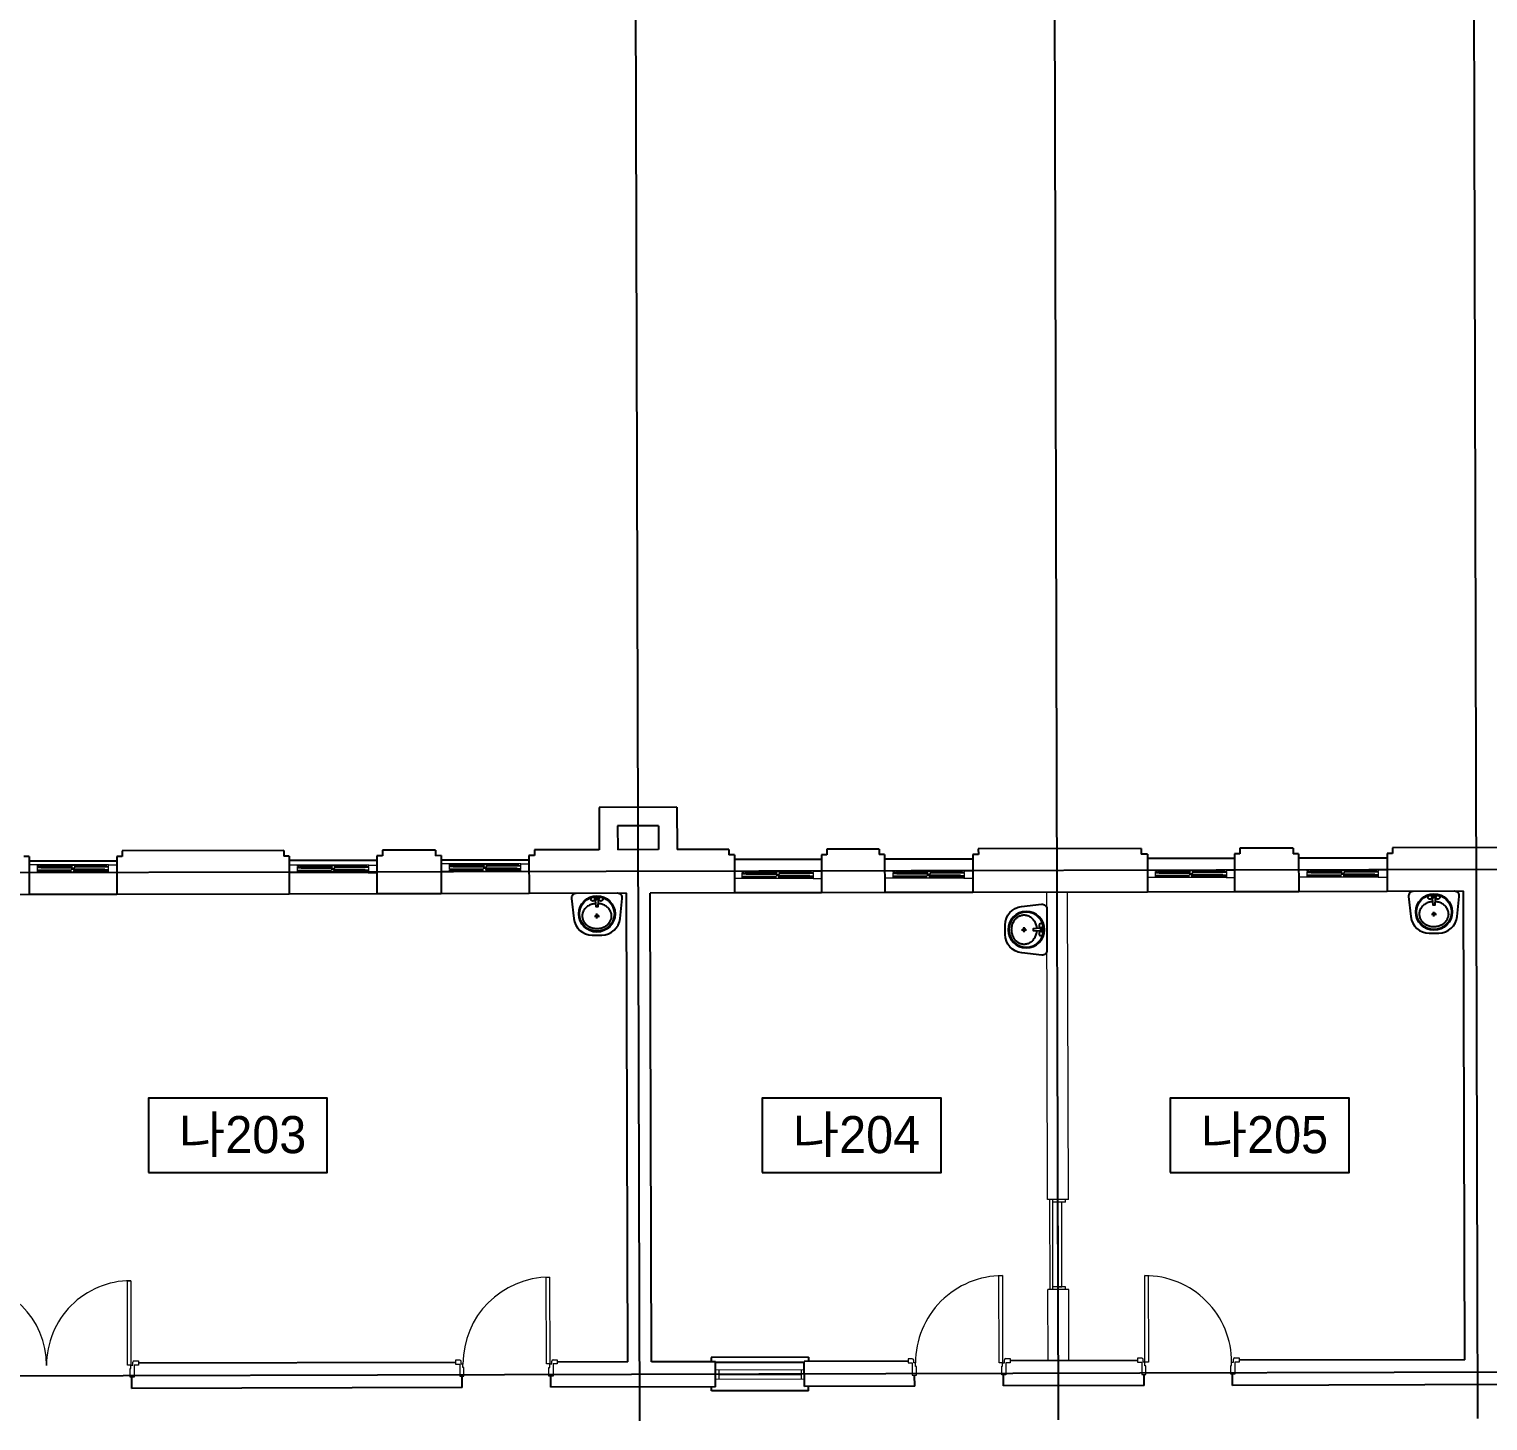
# Model space of a CAD drawing. Header units: millimetres. Extents: x 580267 to 706267, y -57600 to 28800.
# Drawn here: x 635701 to 651432, y -18465 to -3455 of the extents above; entities that cross this region are included whole.
import ezdxf
from ezdxf.enums import TextEntityAlignment as Align

# ---------------------------------------------------------------- set-up
doc = ezdxf.new("R2010")
doc.units = ezdxf.units.MM
doc.header["$LTSCALE"] = 5
doc.layers.add('ELE-1 (벽체 마감)', color=3, linetype='Continuous', lineweight=9)
doc.layers.add('ELE-2 (마감 창호)', color=4, linetype='Continuous', lineweight=9)
for name, color, linetype in [('text', 7, 'Continuous'), ('단면선', 2, 'Continuous'), ('입면', 7, 'Continuous'), ('입면선', 8, 'Continuous'), ('중심선', 1, 'Continuous')]:
    doc.layers.add(name, color=color, linetype=linetype)
doc.styles.get("Standard").update_dxf_attribs({"font": 'Gulim.ttf'})

# ---------------------------------------------------------------- blocks, each defined once
blk = doc.blocks.new('A$C26F80365')
at = {"layer": '입면선'}
for p, q in [((-25, 194), (25, 194)), ((-26, 0), (27, 0)), ((0, -27), (0, 26))]:
    blk.add_line(p, q, dxfattribs=at)
blk.add_lwpolyline([(-51, -205), (51, -205, 0.382162), (250, -27), (274, 189, 0.447008), (224, 245), (-224, 245, 0.447008), (-274, 189), (-250, -27, 0.382162)], format="xyb", close=True, dxfattribs=at)
blk.add_lwpolyline([(-25, 170), (-22, 170, -0.386916), (-18, 166), (-12, 101), (12, 101), (18, 166, -0.386916), (22, 170), (25, 170)], format="xyb", dxfattribs=at)
for centre, radius in [((0, 23), 196), ((0, 23), 188), ((-43, 182), 21.4), ((0, 182), 6.83), ((43, 182), 21.4), ((0, 0), 12.8)]:
    blk.add_circle(centre, radius, dxfattribs=at)
blk.add_rational_spline([(-15, 134), (-270, 114), (-135, -71), (0, -256), (135, -71), (270, 114), (15, 134)], [1, 0.527194519268, 1, 0.527194519268, 1, 0.527194519268, 1], degree=2, knots=[0, 0, 0, 0.333333, 0.333333, 0.666667, 0.666667, 1, 1, 1], dxfattribs=at)

msp = doc.modelspace()

# ---------------------------------------------------------------- linework, layer by layer
at = {"layer": 'ELE-1 (벽체 마감)'}
for p, q in [((646684.2, -16077.6), (646675.1, -12766.7)), ((646909.2, -16077), (646900.1, -12766.2)), ((646909.2, -16077), (646684.2, -16077.6)), ((646711.8, -17047.6), (646709.2, -16077.6)), ((646741.8, -17047.5), (646739.2, -16077.5)), ((646911.8, -17047), (646686.8, -17047.6)), ((646689, -17817.6), (646686.8, -17047.6)), ((646914, -17817), (646911.8, -17047)), ((643102, -17827.5), (644060, -17824.9)), ((643102, -17837.5), (644060, -17834.9))]:
    msp.add_line(p, q, dxfattribs=at)
at = {"layer": 'ELE-2 (마감 창호)'}
for p, q in [((635789.9, -12469.2), (635701.1, -12469.2)), ((635794.9, -12549.2), (635701.3, -12549.2)), ((636557.7, -12469.2), (635789.9, -12469.2)), ((635789.9, -12484.2), (635789.9, -12469.2)), ((635809.9, -12484.2), (635789.9, -12484.2)), ((635789.9, -12529.2), (635789.9, -12489.2)), ((635809.9, -12489.2), (635789.9, -12489.2)), ((635809.9, -12529.2), (635789.9, -12529.2)), ((635789.9, -12546.2), (635789.9, -12534.2)), ((635809.9, -12534.2), (635789.9, -12534.2)), ((635794.9, -12546.2), (635789.9, -12546.2)), ((635790.9, -12483.2), (635790.9, -12473.2)), ((635829.9, -12473.2), (635790.9, -12473.2)), ((635810.9, -12483.2), (635790.9, -12483.2)), ((635790.9, -12500.2), (635790.9, -12490.2)), ((635810.9, -12490.2), (635790.9, -12490.2)), ((635829.9, -12500.2), (635790.9, -12500.2)), ((635794.9, -12549.2), (635794.9, -12546.2)), ((636552.7, -12549.2), (635794.9, -12549.2)), ((635809.9, -12489.2), (635809.9, -12484.2)), ((635809.9, -12534.2), (635809.9, -12529.2)), ((635810.9, -12490.2), (635810.9, -12483.2)), ((635819.9, -12482.7), (635829.9, -12481.7)), ((635819.9, -12490.7), (635819.9, -12482.7)), ((635829.9, -12491.7), (635819.9, -12490.7)), ((635824.9, -12489.7), (635824.9, -12483.7)), ((636158.2, -12483.7), (635824.9, -12483.7)), ((636158.2, -12489.7), (635824.9, -12489.7)), ((635829.9, -12481.7), (635829.9, -12473.2)), ((635831.9, -12482.2), (635829.9, -12481.7)), ((635831.9, -12491.2), (635829.9, -12491.7)), ((635829.9, -12500.2), (635829.9, -12491.7)), ((635832.9, -12483.7), (635831.9, -12482.2)), ((635832.9, -12489.7), (635831.9, -12491.2)), ((636150.2, -12483.7), (636151.2, -12482.2)), ((636150.2, -12489.7), (636151.2, -12491.2)), ((636151.2, -12482.2), (636153.2, -12481.7)), ((636151.2, -12491.2), (636153.2, -12491.7)), ((636153.2, -12481.7), (636153.2, -12473.2)), ((636153.2, -12473.2), (636192.2, -12473.2)), ((636163.2, -12482.7), (636153.2, -12481.7)), ((636163.2, -12490.7), (636153.2, -12491.7)), ((636153.2, -12500.2), (636153.2, -12491.7)), ((636153.2, -12500.2), (636192.2, -12500.2)), ((636154.2, -12545.2), (636154.2, -12518.2)), ((636193.2, -12518.2), (636154.2, -12518.2)), ((636193.2, -12518.2), (636154.2, -12518.2)), ((636154.2, -12545.2), (636193.2, -12545.2)), ((636158.2, -12489.7), (636158.2, -12483.7)), ((636163.2, -12490.7), (636163.2, -12482.7)), ((636183.2, -12527.7), (636193.2, -12526.7)), ((636183.2, -12535.7), (636183.2, -12527.7)), ((636193.2, -12536.7), (636183.2, -12535.7)), ((636188.2, -12534.7), (636188.2, -12528.7)), ((636521.7, -12528.7), (636188.2, -12528.7)), ((636521.7, -12534.7), (636188.2, -12534.7)), ((636192.2, -12500.2), (636192.2, -12473.2)), ((636193.2, -12526.7), (636193.2, -12518.2)), ((636195.2, -12527.2), (636193.2, -12526.7)), ((636195.2, -12536.2), (636193.2, -12536.7)), ((636193.2, -12545.2), (636193.2, -12536.7)), ((636196.2, -12528.7), (636195.2, -12527.2)), ((636196.2, -12534.7), (636195.2, -12536.2)), ((636514.7, -12528.7), (636515.7, -12527.2)), ((636514.7, -12534.7), (636515.7, -12536.2)), ((636515.7, -12527.2), (636517.7, -12526.7)), ((636515.7, -12536.2), (636517.7, -12536.7)), ((636517.7, -12526.7), (636517.7, -12518.2)), ((636517.7, -12518.2), (636556.7, -12518.2)), ((636527.7, -12527.7), (636517.7, -12526.7)), ((636517.7, -12536.7), (636527.7, -12535.7)), ((636517.7, -12545.2), (636517.7, -12536.7)), ((636556.7, -12545.2), (636517.7, -12545.2)), ((636522.7, -12534.7), (636522.7, -12528.7)), ((636527.7, -12535.7), (636527.7, -12527.7)), ((636536.7, -12535.2), (636536.7, -12528.2)), ((636536.7, -12528.2), (636556.7, -12528.2)), ((636536.7, -12535.2), (636556.7, -12535.2)), ((636537.7, -12489.2), (636537.7, -12484.2)), ((636537.7, -12484.2), (636557.7, -12484.2)), ((636537.7, -12489.2), (636557.7, -12489.2)), ((636537.7, -12534.2), (636537.7, -12529.2)), ((636537.7, -12529.2), (636557.7, -12529.2)), ((636537.7, -12534.2), (636557.7, -12534.2)), ((636552.7, -12549.2), (636552.7, -12546.2)), ((636552.7, -12546.2), (636557.7, -12546.2)), ((636552.7, -12549.2), (636645.1, -12549.2)), ((636556.7, -12528.2), (636556.7, -12518.2)), ((636556.7, -12545.2), (636556.7, -12535.2)), ((636557.7, -12484.2), (636557.7, -12469.2)), ((636557.7, -12469.2), (636644.9, -12469.2)), ((636557.7, -12529.2), (636557.7, -12489.2)), ((636557.7, -12546.2), (636557.7, -12534.2)), ((638594.8, -12472.7), (638505.8, -12472.7)), ((638599.8, -12552.7), (638506, -12552.7)), ((639362.7, -12472.7), (638594.8, -12472.7)), ((638594.8, -12487.7), (638594.8, -12472.7)), ((638614.8, -12487.7), (638594.8, -12487.7)), ((638594.8, -12532.7), (638594.8, -12492.7)), ((638614.8, -12492.7), (638594.8, -12492.7)), ((638614.8, -12532.7), (638594.8, -12532.7)), ((638594.8, -12549.7), (638594.8, -12537.7)), ((638614.8, -12537.7), (638594.8, -12537.7)), ((638599.8, -12549.7), (638594.8, -12549.7)), ((638595.8, -12486.7), (638595.8, -12476.7)), ((638634.8, -12476.7), (638595.8, -12476.7)), ((638615.8, -12486.7), (638595.8, -12486.7)), ((638595.8, -12503.7), (638595.8, -12493.7)), ((638615.8, -12493.7), (638595.8, -12493.7)), ((638634.8, -12503.7), (638595.8, -12503.7)), ((638599.8, -12552.7), (638599.8, -12549.7)), ((639357.7, -12552.7), (638599.8, -12552.7)), ((638614.8, -12492.7), (638614.8, -12487.7)), ((638614.8, -12537.7), (638614.8, -12532.7)), ((638615.8, -12493.7), (638615.8, -12486.7)), ((638624.8, -12486.2), (638634.8, -12485.2)), ((638624.8, -12494.2), (638624.8, -12486.2)), ((638634.8, -12495.2), (638624.8, -12494.2)), ((638629.8, -12493.2), (638629.8, -12487.2)), ((638963.2, -12487.2), (638629.8, -12487.2)), ((638963.2, -12493.2), (638629.8, -12493.2)), ((638634.8, -12485.2), (638634.8, -12476.7)), ((638636.8, -12485.7), (638634.8, -12485.2)), ((638636.8, -12494.7), (638634.8, -12495.2)), ((638634.8, -12503.7), (638634.8, -12495.2)), ((638637.8, -12487.2), (638636.8, -12485.7)), ((638637.8, -12493.2), (638636.8, -12494.7)), ((638955.2, -12487.2), (638956.2, -12485.7)), ((638955.2, -12493.2), (638956.2, -12494.7)), ((638956.2, -12485.7), (638958.2, -12485.2)), ((638956.2, -12494.7), (638958.2, -12495.2)), ((638958.2, -12485.2), (638958.2, -12476.7)), ((638958.2, -12476.7), (638997.2, -12476.7)), ((638968.2, -12486.2), (638958.2, -12485.2)), ((638968.2, -12494.2), (638958.2, -12495.2)), ((638958.2, -12503.7), (638958.2, -12495.2)), ((638958.2, -12503.7), (638997.2, -12503.7)), ((638959.2, -12548.7), (638959.2, -12521.7)), ((638998.2, -12521.7), (638959.2, -12521.7)), ((638998.2, -12521.7), (638959.2, -12521.7)), ((638959.2, -12548.7), (638998.2, -12548.7)), ((638963.2, -12493.2), (638963.2, -12487.2)), ((638968.2, -12494.2), (638968.2, -12486.2)), ((638988.2, -12531.2), (638998.2, -12530.2)), ((638988.2, -12539.2), (638988.2, -12531.2)), ((638998.2, -12540.2), (638988.2, -12539.2)), ((638993.2, -12538.2), (638993.2, -12532.2)), ((639326.7, -12532.2), (638993.2, -12532.2)), ((639326.7, -12538.2), (638993.2, -12538.2)), ((638997.2, -12503.7), (638997.2, -12476.7)), ((638998.2, -12530.2), (638998.2, -12521.7)), ((639000.2, -12530.7), (638998.2, -12530.2)), ((639000.2, -12539.7), (638998.2, -12540.2)), ((638998.2, -12548.7), (638998.2, -12540.2)), ((639001.2, -12532.2), (639000.2, -12530.7)), ((639001.2, -12538.2), (639000.2, -12539.7)), ((639319.7, -12532.2), (639320.7, -12530.7)), ((639319.7, -12538.2), (639320.7, -12539.7)), ((639320.7, -12530.7), (639322.7, -12530.2)), ((639320.7, -12539.7), (639322.7, -12540.2)), ((639322.7, -12530.2), (639322.7, -12521.7)), ((639322.7, -12521.7), (639361.7, -12521.7)), ((639332.7, -12531.2), (639322.7, -12530.2)), ((639322.7, -12540.2), (639332.7, -12539.2)), ((639322.7, -12548.7), (639322.7, -12540.2)), ((639361.7, -12548.7), (639322.7, -12548.7)), ((639327.7, -12538.2), (639327.7, -12532.2)), ((639332.7, -12539.2), (639332.7, -12531.2)), ((639341.7, -12538.7), (639341.7, -12531.7)), ((639341.7, -12531.7), (639361.7, -12531.7)), ((639341.7, -12538.7), (639361.7, -12538.7)), ((639342.7, -12492.7), (639342.7, -12487.7)), ((639342.7, -12487.7), (639362.7, -12487.7)), ((639342.7, -12492.7), (639362.7, -12492.7)), ((639342.7, -12537.7), (639342.7, -12532.7)), ((639342.7, -12532.7), (639362.7, -12532.7)), ((639342.7, -12537.7), (639362.7, -12537.7)), ((639357.7, -12552.7), (639357.7, -12549.7)), ((639357.7, -12549.7), (639362.7, -12549.7)), ((639357.7, -12552.7), (639450.6, -12552.7)), ((639361.7, -12531.7), (639361.7, -12521.7)), ((639361.7, -12548.7), (639361.7, -12538.7)), ((639362.7, -12487.7), (639362.7, -12472.7)), ((639362.7, -12472.7), (639450.4, -12472.7)), ((639362.7, -12532.7), (639362.7, -12492.7)), ((639362.7, -12549.7), (639362.7, -12537.7)), ((640234.1, -12458.9), (640143.7, -12458.9)), ((640239.1, -12538.9), (640143.9, -12538.9)), ((641002, -12458.9), (640234.1, -12458.9)), ((640234.1, -12473.9), (640234.1, -12458.9)), ((640254.1, -12473.9), (640234.1, -12473.9)), ((640234.1, -12518.9), (640234.1, -12478.9)), ((640254.1, -12478.9), (640234.1, -12478.9)), ((640254.1, -12518.9), (640234.1, -12518.9)), ((640234.1, -12535.9), (640234.1, -12523.9)), ((640254.1, -12523.9), (640234.1, -12523.9)), ((640239.1, -12535.9), (640234.1, -12535.9)), ((640235.1, -12472.9), (640235.1, -12462.9)), ((640274.1, -12462.9), (640235.1, -12462.9)), ((640255.1, -12472.9), (640235.1, -12472.9)), ((640235.1, -12489.9), (640235.1, -12479.9)), ((640255.1, -12479.9), (640235.1, -12479.9)), ((640274.1, -12489.9), (640235.1, -12489.9)), ((640239.1, -12538.9), (640239.1, -12535.9)), ((640997, -12538.9), (640239.1, -12538.9)), ((640254.1, -12478.9), (640254.1, -12473.9)), ((640254.1, -12523.9), (640254.1, -12518.9)), ((640255.1, -12479.9), (640255.1, -12472.9)), ((640264.1, -12472.4), (640274.1, -12471.4)), ((640264.1, -12480.4), (640264.1, -12472.4)), ((640274.1, -12481.4), (640264.1, -12480.4)), ((640269.1, -12479.4), (640269.1, -12473.4)), ((640602.5, -12473.4), (640269.1, -12473.4)), ((640602.5, -12479.4), (640269.1, -12479.4)), ((640274.1, -12471.4), (640274.1, -12462.9)), ((640276.1, -12471.9), (640274.1, -12471.4)), ((640276.1, -12480.9), (640274.1, -12481.4)), ((640274.1, -12489.9), (640274.1, -12481.4)), ((640277.1, -12473.4), (640276.1, -12471.9)), ((640277.1, -12479.4), (640276.1, -12480.9)), ((640594.5, -12473.4), (640595.5, -12471.9)), ((640594.5, -12479.4), (640595.5, -12480.9)), ((640595.5, -12471.9), (640597.5, -12471.4)), ((640595.5, -12480.9), (640597.5, -12481.4)), ((640597.5, -12471.4), (640597.5, -12462.9)), ((640597.5, -12462.9), (640636.5, -12462.9)), ((640607.5, -12472.4), (640597.5, -12471.4)), ((640607.5, -12480.4), (640597.5, -12481.4)), ((640597.5, -12489.9), (640597.5, -12481.4)), ((640597.5, -12489.9), (640636.5, -12489.9)), ((640598.5, -12534.9), (640598.5, -12507.9)), ((640637.5, -12507.9), (640598.5, -12507.9)), ((640637.5, -12507.9), (640598.5, -12507.9)), ((640598.5, -12534.9), (640637.5, -12534.9)), ((640602.5, -12479.4), (640602.5, -12473.4)), ((640607.5, -12480.4), (640607.5, -12472.4)), ((640627.5, -12517.4), (640637.5, -12516.4)), ((640627.5, -12525.4), (640627.5, -12517.4)), ((640637.5, -12526.4), (640627.5, -12525.4)), ((640632.5, -12524.4), (640632.5, -12518.4)), ((640966, -12518.4), (640632.5, -12518.4)), ((640966, -12524.4), (640632.5, -12524.4)), ((640636.5, -12489.9), (640636.5, -12462.9)), ((640637.5, -12516.4), (640637.5, -12507.9)), ((640639.5, -12516.9), (640637.5, -12516.4)), ((640639.5, -12525.9), (640637.5, -12526.4)), ((640637.5, -12534.9), (640637.5, -12526.4)), ((640640.5, -12518.4), (640639.5, -12516.9)), ((640640.5, -12524.4), (640639.5, -12525.9)), ((640959, -12518.4), (640960, -12516.9)), ((640959, -12524.4), (640960, -12525.9)), ((640960, -12516.9), (640962, -12516.4)), ((640960, -12525.9), (640962, -12526.4)), ((640962, -12516.4), (640962, -12507.9)), ((640962, -12507.9), (641001, -12507.9)), ((640972, -12517.4), (640962, -12516.4)), ((640962, -12526.4), (640972, -12525.4)), ((640962, -12534.9), (640962, -12526.4)), ((641001, -12534.9), (640962, -12534.9)), ((640967, -12524.4), (640967, -12518.4)), ((640972, -12525.4), (640972, -12517.4)), ((640981, -12524.9), (640981, -12517.9)), ((640981, -12517.9), (641001, -12517.9)), ((640981, -12524.9), (641001, -12524.9)), ((640982, -12478.9), (640982, -12473.9)), ((640982, -12473.9), (641002, -12473.9)), ((640982, -12478.9), (641002, -12478.9)), ((640982, -12523.9), (640982, -12518.9)), ((640982, -12518.9), (641002, -12518.9)), ((640982, -12523.9), (641002, -12523.9)), ((640997, -12538.9), (640997, -12535.9)), ((640997, -12535.9), (641002, -12535.9)), ((640997, -12538.9), (641091, -12538.9)), ((641001, -12517.9), (641001, -12507.9)), ((641001, -12534.9), (641001, -12524.9)), ((641002, -12473.9), (641002, -12458.9)), ((641002, -12458.9), (641090.8, -12458.9)), ((641002, -12518.9), (641002, -12478.9)), ((641002, -12535.9), (641002, -12523.9)), ((643391.8, -12536.6), (643306.6, -12536.6)), ((644159.6, -12536.6), (643391.8, -12536.6)), ((643391.8, -12551.6), (643391.8, -12536.6)), ((643411.8, -12551.6), (643391.8, -12551.6)), ((643391.8, -12596.6), (643391.8, -12556.6)), ((643411.8, -12556.6), (643391.8, -12556.6)), ((643392.8, -12550.6), (643392.8, -12540.6)), ((643431.8, -12540.6), (643392.8, -12540.6)), ((643412.8, -12550.6), (643392.8, -12550.6)), ((643392.8, -12567.6), (643392.8, -12557.6)), ((643412.8, -12557.6), (643392.8, -12557.6)), ((643431.8, -12567.6), (643392.8, -12567.6)), ((643411.8, -12556.6), (643411.8, -12551.6)), ((643412.8, -12557.6), (643412.8, -12550.6)), ((643421.8, -12550.1), (643431.8, -12549.1)), ((643421.8, -12558.1), (643421.8, -12550.1)), ((643431.8, -12559.1), (643421.8, -12558.1)), ((643426.8, -12557.1), (643426.8, -12551.1)), ((643760.1, -12551.1), (643426.8, -12551.1)), ((643760.1, -12557.1), (643426.8, -12557.1)), ((643431.8, -12549.1), (643431.8, -12540.6)), ((643433.8, -12549.6), (643431.8, -12549.1)), ((643433.8, -12558.6), (643431.8, -12559.1)), ((643431.8, -12567.6), (643431.8, -12559.1)), ((643434.8, -12551.1), (643433.8, -12549.6)), ((643434.8, -12557.1), (643433.8, -12558.6)), ((643752.1, -12551.1), (643753.1, -12549.6)), ((643752.1, -12557.1), (643753.1, -12558.6)), ((643753.1, -12549.6), (643755.1, -12549.1)), ((643753.1, -12558.6), (643755.1, -12559.1)), ((643755.1, -12549.1), (643755.1, -12540.6)), ((643755.1, -12540.6), (643794.1, -12540.6)), ((643765.1, -12550.1), (643755.1, -12549.1)), ((643765.1, -12558.1), (643755.1, -12559.1)), ((643755.1, -12567.6), (643755.1, -12559.1)), ((643755.1, -12567.6), (643794.1, -12567.6)), ((643760.1, -12557.1), (643760.1, -12551.1)), ((643765.1, -12558.1), (643765.1, -12550.1)), ((643794.1, -12567.6), (643794.1, -12540.6)), ((644139.6, -12556.6), (644139.6, -12551.6)), ((644139.6, -12551.6), (644159.6, -12551.6)), ((644139.6, -12556.6), (644159.6, -12556.6)), ((644159.6, -12551.6), (644159.6, -12536.6)), ((644159.6, -12536.6), (644244.6, -12536.6)), ((644159.6, -12596.6), (644159.6, -12556.6)), ((645018.3, -12532.9), (644926.7, -12532.9)), ((645786.2, -12532.9), (645018.3, -12532.9)), ((645018.3, -12547.9), (645018.3, -12532.9)), ((645038.3, -12547.9), (645018.3, -12547.9)), ((645018.3, -12592.9), (645018.3, -12552.9)), ((645038.3, -12552.9), (645018.3, -12552.9)), ((645019.3, -12546.9), (645019.3, -12536.9)), ((645058.3, -12536.9), (645019.3, -12536.9)), ((645039.3, -12546.9), (645019.3, -12546.9)), ((645019.3, -12563.9), (645019.3, -12553.9)), ((645039.3, -12553.9), (645019.3, -12553.9)), ((645058.3, -12563.9), (645019.3, -12563.9)), ((645038.3, -12552.9), (645038.3, -12547.9)), ((645039.3, -12553.9), (645039.3, -12546.9)), ((645048.3, -12546.4), (645058.3, -12545.4)), ((645048.3, -12554.4), (645048.3, -12546.4)), ((645058.3, -12555.4), (645048.3, -12554.4)), ((645053.3, -12553.4), (645053.3, -12547.4)), ((645386.7, -12547.4), (645053.3, -12547.4)), ((645386.7, -12553.4), (645053.3, -12553.4)), ((645058.3, -12545.4), (645058.3, -12536.9)), ((645060.3, -12545.9), (645058.3, -12545.4)), ((645060.3, -12554.9), (645058.3, -12555.4)), ((645058.3, -12563.9), (645058.3, -12555.4)), ((645061.3, -12547.4), (645060.3, -12545.9)), ((645061.3, -12553.4), (645060.3, -12554.9)), ((645378.7, -12547.4), (645379.7, -12545.9)), ((645378.7, -12553.4), (645379.7, -12554.9)), ((645379.7, -12545.9), (645381.7, -12545.4)), ((645379.7, -12554.9), (645381.7, -12555.4)), ((645381.7, -12545.4), (645381.7, -12536.9)), ((645381.7, -12536.9), (645420.7, -12536.9)), ((645391.7, -12546.4), (645381.7, -12545.4)), ((645391.7, -12554.4), (645381.7, -12555.4)), ((645381.7, -12563.9), (645381.7, -12555.4)), ((645381.7, -12563.9), (645420.7, -12563.9)), ((645382.7, -12608.9), (645382.7, -12581.9)), ((645421.7, -12581.9), (645382.7, -12581.9)), ((645421.7, -12581.9), (645382.7, -12581.9)), ((645386.7, -12553.4), (645386.7, -12547.4)), ((645391.7, -12554.4), (645391.7, -12546.4)), ((645420.7, -12563.9), (645420.7, -12536.9)), ((645421.7, -12590.4), (645421.7, -12581.9)), ((645746.2, -12590.4), (645746.2, -12581.9)), ((645746.2, -12581.9), (645785.2, -12581.9)), ((645766.2, -12552.9), (645766.2, -12547.9)), ((645766.2, -12547.9), (645786.2, -12547.9)), ((645766.2, -12552.9), (645786.2, -12552.9)), ((645785.2, -12591.9), (645785.2, -12581.9)), ((645786.2, -12547.9), (645786.2, -12532.9)), ((645786.2, -12532.9), (645877.5, -12532.9)), ((645786.2, -12592.9), (645786.2, -12552.9)), ((647847.6, -12526.3), (647762.3, -12526.3)), ((648615.5, -12526.3), (647847.6, -12526.3)), ((647847.6, -12541.3), (647847.6, -12526.3)), ((647867.6, -12541.3), (647847.6, -12541.3)), ((647847.6, -12586.3), (647847.6, -12546.3)), ((647867.6, -12546.3), (647847.6, -12546.3)), ((647848.6, -12540.3), (647848.6, -12530.3)), ((647887.6, -12530.3), (647848.6, -12530.3)), ((647868.6, -12540.3), (647848.6, -12540.3)), ((647848.6, -12557.3), (647848.6, -12547.3)), ((647868.6, -12547.3), (647848.6, -12547.3)), ((647887.6, -12557.3), (647848.6, -12557.3)), ((647867.6, -12546.3), (647867.6, -12541.3)), ((647868.6, -12547.3), (647868.6, -12540.3)), ((647877.6, -12539.8), (647887.6, -12538.8)), ((647877.6, -12547.8), (647877.6, -12539.8)), ((647887.6, -12548.8), (647877.6, -12547.8)), ((647882.6, -12546.8), (647882.6, -12540.8)), ((648216, -12540.8), (647882.6, -12540.8)), ((648216, -12546.8), (647882.6, -12546.8)), ((647887.6, -12538.8), (647887.6, -12530.3)), ((647889.6, -12539.3), (647887.6, -12538.8)), ((647889.6, -12548.3), (647887.6, -12548.8)), ((647887.6, -12557.3), (647887.6, -12548.8)), ((647890.6, -12540.8), (647889.6, -12539.3)), ((647890.6, -12546.8), (647889.6, -12548.3)), ((648208, -12540.8), (648209, -12539.3)), ((648208, -12546.8), (648209, -12548.3)), ((648209, -12539.3), (648211, -12538.8)), ((648209, -12548.3), (648211, -12548.8)), ((648211, -12538.8), (648211, -12530.3)), ((648211, -12530.3), (648250, -12530.3)), ((648221, -12539.8), (648211, -12538.8)), ((648221, -12547.8), (648211, -12548.8)), ((648211, -12557.3), (648211, -12548.8)), ((648211, -12557.3), (648250, -12557.3)), ((648212, -12602.3), (648212, -12575.3)), ((648251, -12575.3), (648212, -12575.3)), ((648251, -12575.3), (648212, -12575.3)), ((648216, -12546.8), (648216, -12540.8)), ((648221, -12547.8), (648221, -12539.8)), ((648241, -12584.8), (648251, -12583.8)), ((648250, -12557.3), (648250, -12530.3)), ((648251, -12583.8), (648251, -12575.3)), ((648253, -12584.3), (648251, -12583.8)), ((648254, -12585.8), (648253, -12584.3)), ((648572.5, -12585.8), (648573.5, -12584.3)), ((648573.5, -12584.3), (648575.5, -12583.8)), ((648575.5, -12583.8), (648575.5, -12575.3)), ((648575.5, -12575.3), (648614.5, -12575.3)), ((648585.5, -12584.8), (648575.5, -12583.8)), ((648595.5, -12546.3), (648595.5, -12541.3)), ((648595.5, -12541.3), (648615.5, -12541.3)), ((648595.5, -12546.3), (648615.5, -12546.3)), ((648614.5, -12585.3), (648614.5, -12575.3)), ((648615.5, -12541.3), (648615.5, -12526.3)), ((648615.5, -12526.3), (648700.6, -12526.3)), ((648615.5, -12586.3), (648615.5, -12546.3)), ((649485.1, -12522.5), (649392, -12522.5)), ((650252.9, -12522.5), (649485.1, -12522.5)), ((649485.1, -12537.5), (649485.1, -12522.5)), ((649505.1, -12537.5), (649485.1, -12537.5)), ((649485.1, -12582.5), (649485.1, -12542.5)), ((649505.1, -12542.5), (649485.1, -12542.5)), ((649505.1, -12582.5), (649485.1, -12582.5)), ((649486.1, -12536.5), (649486.1, -12526.5)), ((649525.1, -12526.5), (649486.1, -12526.5)), ((649506.1, -12536.5), (649486.1, -12536.5)), ((649486.1, -12553.5), (649486.1, -12543.5)), ((649506.1, -12543.5), (649486.1, -12543.5)), ((649525.1, -12553.5), (649486.1, -12553.5)), ((649505.1, -12542.5), (649505.1, -12537.5)), ((649505.1, -12587.5), (649505.1, -12582.5)), ((649506.1, -12543.5), (649506.1, -12536.5)), ((649515.1, -12536), (649525.1, -12535)), ((649515.1, -12544), (649515.1, -12536)), ((649525.1, -12545), (649515.1, -12544)), ((649520.1, -12543), (649520.1, -12537)), ((649853.5, -12537), (649520.1, -12537)), ((649853.5, -12543), (649520.1, -12543)), ((649525.1, -12535), (649525.1, -12526.5)), ((649527.1, -12535.5), (649525.1, -12535)), ((649527.1, -12544.5), (649525.1, -12545)), ((649525.1, -12553.5), (649525.1, -12545)), ((649528.1, -12537), (649527.1, -12535.5)), ((649528.1, -12543), (649527.1, -12544.5)), ((649845.5, -12537), (649846.5, -12535.5)), ((649845.5, -12543), (649846.5, -12544.5)), ((649846.5, -12535.5), (649848.5, -12535)), ((649846.5, -12544.5), (649848.5, -12545)), ((649848.5, -12535), (649848.5, -12526.5)), ((649848.5, -12526.5), (649887.5, -12526.5)), ((649858.5, -12536), (649848.5, -12535)), ((649858.5, -12544), (649848.5, -12545)), ((649848.5, -12553.5), (649848.5, -12545)), ((649848.5, -12553.5), (649887.5, -12553.5)), ((649849.5, -12598.5), (649849.5, -12571.5)), ((649888.5, -12571.5), (649849.5, -12571.5)), ((649888.5, -12571.5), (649849.5, -12571.5)), ((649853.5, -12543), (649853.5, -12537)), ((649858.5, -12544), (649858.5, -12536)), ((649878.5, -12581), (649888.5, -12580)), ((649878.5, -12589), (649878.5, -12581)), ((649883.5, -12588), (649883.5, -12582)), ((650216.9, -12582), (649883.5, -12582)), ((649887.5, -12553.5), (649887.5, -12526.5)), ((649888.5, -12580), (649888.5, -12571.5)), ((649890.5, -12580.5), (649888.5, -12580)), ((649891.5, -12582), (649890.5, -12580.5)), ((650209.9, -12582), (650210.9, -12580.5)), ((650210.9, -12580.5), (650212.9, -12580)), ((650212.9, -12580), (650212.9, -12571.5)), ((650212.9, -12571.5), (650251.9, -12571.5)), ((650222.9, -12581), (650212.9, -12580)), ((650217.9, -12588), (650217.9, -12582)), ((650222.9, -12589), (650222.9, -12581)), ((650231.9, -12588.5), (650231.9, -12581.5)), ((650231.9, -12581.5), (650251.9, -12581.5)), ((650232.9, -12542.5), (650232.9, -12537.5)), ((650232.9, -12537.5), (650252.9, -12537.5)), ((650232.9, -12542.5), (650252.9, -12542.5)), ((650232.9, -12587.5), (650232.9, -12582.5)), ((650232.9, -12582.5), (650252.9, -12582.5)), ((650251.9, -12581.5), (650251.9, -12571.5)), ((650252.9, -12537.5), (650252.9, -12522.5)), ((650252.9, -12522.5), (650345.8, -12522.5)), ((650252.9, -12582.5), (650252.9, -12542.5)), ((643396.8, -12616.6), (643306.8, -12616.6)), ((643411.8, -12596.6), (643391.8, -12596.6)), ((643391.8, -12613.6), (643391.8, -12601.6)), ((643411.8, -12601.6), (643391.8, -12601.6)), ((643396.8, -12613.6), (643391.8, -12613.6)), ((643396.8, -12616.6), (643396.8, -12613.6)), ((644154.6, -12616.6), (643396.8, -12616.6)), ((643411.8, -12601.6), (643411.8, -12596.6)), ((643756.1, -12612.6), (643756.1, -12585.6)), ((643795.1, -12585.6), (643756.1, -12585.6)), ((643795.1, -12585.6), (643756.1, -12585.6)), ((643756.1, -12612.6), (643795.1, -12612.6)), ((643785.1, -12595.1), (643795.1, -12594.1)), ((643785.1, -12603.1), (643785.1, -12595.1)), ((643795.1, -12604.1), (643785.1, -12603.1)), ((643790.1, -12602.1), (643790.1, -12596.1)), ((644123.6, -12596.1), (643790.1, -12596.1)), ((644123.6, -12602.1), (643790.1, -12602.1)), ((643795.1, -12594.1), (643795.1, -12585.6)), ((643797.1, -12594.6), (643795.1, -12594.1)), ((643797.1, -12603.6), (643795.1, -12604.1)), ((643795.1, -12612.6), (643795.1, -12604.1)), ((643798.1, -12596.1), (643797.1, -12594.6)), ((643798.1, -12602.1), (643797.1, -12603.6)), ((644116.6, -12596.1), (644117.6, -12594.6)), ((644116.6, -12602.1), (644117.6, -12603.6)), ((644117.6, -12594.6), (644119.6, -12594.1)), ((644117.6, -12603.6), (644119.6, -12604.1)), ((644119.6, -12594.1), (644119.6, -12585.6)), ((644119.6, -12585.6), (644158.6, -12585.6)), ((644129.6, -12595.1), (644119.6, -12594.1)), ((644119.6, -12604.1), (644129.6, -12603.1)), ((644119.6, -12612.6), (644119.6, -12604.1)), ((644158.6, -12612.6), (644119.6, -12612.6)), ((644124.6, -12602.1), (644124.6, -12596.1)), ((644129.6, -12603.1), (644129.6, -12595.1)), ((644138.6, -12602.6), (644138.6, -12595.6)), ((644138.6, -12595.6), (644158.6, -12595.6)), ((644138.6, -12602.6), (644158.6, -12602.6)), ((644139.6, -12601.6), (644139.6, -12596.6)), ((644139.6, -12596.6), (644159.6, -12596.6)), ((644139.6, -12601.6), (644159.6, -12601.6)), ((644154.6, -12616.6), (644154.6, -12613.6)), ((644154.6, -12613.6), (644159.6, -12613.6)), ((644154.6, -12616.6), (644244.8, -12616.6)), ((644158.6, -12595.6), (644158.6, -12585.6)), ((644158.6, -12612.6), (644158.6, -12602.6)), ((644159.6, -12613.6), (644159.6, -12601.6)), ((645023.3, -12612.9), (644926.9, -12612.9)), ((645038.3, -12592.9), (645018.3, -12592.9)), ((645018.3, -12609.9), (645018.3, -12597.9)), ((645038.3, -12597.9), (645018.3, -12597.9)), ((645023.3, -12609.9), (645018.3, -12609.9)), ((645023.3, -12612.9), (645023.3, -12609.9)), ((645781.2, -12612.9), (645023.3, -12612.9)), ((645038.3, -12597.9), (645038.3, -12592.9)), ((645382.7, -12608.9), (645421.7, -12608.9)), ((645411.7, -12591.4), (645421.7, -12590.4)), ((645411.7, -12599.4), (645411.7, -12591.4)), ((645421.7, -12600.4), (645411.7, -12599.4)), ((645416.7, -12598.4), (645416.7, -12592.4)), ((645750.2, -12592.4), (645416.7, -12592.4)), ((645750.2, -12598.4), (645416.7, -12598.4)), ((645423.7, -12590.9), (645421.7, -12590.4)), ((645423.7, -12599.9), (645421.7, -12600.4)), ((645421.7, -12608.9), (645421.7, -12600.4)), ((645424.7, -12592.4), (645423.7, -12590.9)), ((645424.7, -12598.4), (645423.7, -12599.9)), ((645743.2, -12592.4), (645744.2, -12590.9)), ((645743.2, -12598.4), (645744.2, -12599.9)), ((645744.2, -12590.9), (645746.2, -12590.4)), ((645744.2, -12599.9), (645746.2, -12600.4)), ((645756.2, -12591.4), (645746.2, -12590.4)), ((645746.2, -12600.4), (645756.2, -12599.4)), ((645746.2, -12608.9), (645746.2, -12600.4)), ((645785.2, -12608.9), (645746.2, -12608.9)), ((645751.2, -12598.4), (645751.2, -12592.4)), ((645756.2, -12599.4), (645756.2, -12591.4)), ((645765.2, -12598.9), (645765.2, -12591.9)), ((645765.2, -12591.9), (645785.2, -12591.9)), ((645765.2, -12598.9), (645785.2, -12598.9)), ((645766.2, -12597.9), (645766.2, -12592.9)), ((645766.2, -12592.9), (645786.2, -12592.9)), ((645766.2, -12597.9), (645786.2, -12597.9)), ((645781.2, -12612.9), (645781.2, -12609.9)), ((645781.2, -12609.9), (645786.2, -12609.9)), ((645781.2, -12612.9), (645877.7, -12612.9)), ((645785.2, -12608.9), (645785.2, -12598.9)), ((645786.2, -12609.9), (645786.2, -12597.9)), ((647852.6, -12606.3), (647762.5, -12606.3)), ((647867.6, -12586.3), (647847.6, -12586.3)), ((647847.6, -12603.3), (647847.6, -12591.3)), ((647867.6, -12591.3), (647847.6, -12591.3)), ((647852.6, -12603.3), (647847.6, -12603.3)), ((647852.6, -12606.3), (647852.6, -12603.3)), ((648610.5, -12606.3), (647852.6, -12606.3)), ((647867.6, -12591.3), (647867.6, -12586.3)), ((648212, -12602.3), (648251, -12602.3)), ((648241, -12592.8), (648241, -12584.8)), ((648251, -12593.8), (648241, -12592.8)), ((648246, -12591.8), (648246, -12585.8)), ((648579.5, -12585.8), (648246, -12585.8)), ((648579.5, -12591.8), (648246, -12591.8)), ((648253, -12593.3), (648251, -12593.8)), ((648251, -12602.3), (648251, -12593.8)), ((648254, -12591.8), (648253, -12593.3)), ((648572.5, -12591.8), (648573.5, -12593.3)), ((648573.5, -12593.3), (648575.5, -12593.8)), ((648575.5, -12593.8), (648585.5, -12592.8)), ((648575.5, -12602.3), (648575.5, -12593.8)), ((648614.5, -12602.3), (648575.5, -12602.3)), ((648580.5, -12591.8), (648580.5, -12585.8)), ((648585.5, -12592.8), (648585.5, -12584.8)), ((648594.5, -12592.3), (648594.5, -12585.3)), ((648594.5, -12585.3), (648614.5, -12585.3)), ((648594.5, -12592.3), (648614.5, -12592.3)), ((648595.5, -12591.3), (648595.5, -12586.3)), ((648595.5, -12586.3), (648615.5, -12586.3)), ((648595.5, -12591.3), (648615.5, -12591.3)), ((648610.5, -12606.3), (648610.5, -12603.3)), ((648610.5, -12603.3), (648615.5, -12603.3)), ((648610.5, -12606.3), (648700.7, -12606.3)), ((648614.5, -12602.3), (648614.5, -12592.3)), ((648615.5, -12603.3), (648615.5, -12591.3)), ((649490.1, -12602.5), (649392.1, -12602.5)), ((649485.1, -12599.5), (649485.1, -12587.5)), ((649505.1, -12587.5), (649485.1, -12587.5)), ((649490.1, -12599.5), (649485.1, -12599.5)), ((649490.1, -12602.5), (649490.1, -12599.5)), ((650247.9, -12602.5), (649490.1, -12602.5)), ((649849.5, -12598.5), (649888.5, -12598.5)), ((649888.5, -12590), (649878.5, -12589)), ((650216.9, -12588), (649883.5, -12588)), ((649890.5, -12589.5), (649888.5, -12590)), ((649888.5, -12598.5), (649888.5, -12590)), ((649891.5, -12588), (649890.5, -12589.5)), ((650209.9, -12588), (650210.9, -12589.5)), ((650210.9, -12589.5), (650212.9, -12590)), ((650212.9, -12590), (650222.9, -12589)), ((650212.9, -12598.5), (650212.9, -12590)), ((650251.9, -12598.5), (650212.9, -12598.5)), ((650231.9, -12588.5), (650251.9, -12588.5)), ((650232.9, -12587.5), (650252.9, -12587.5)), ((650247.9, -12602.5), (650247.9, -12599.5)), ((650247.9, -12599.5), (650252.9, -12599.5)), ((650247.9, -12602.5), (650346, -12602.5)), ((650251.9, -12598.5), (650251.9, -12588.5)), ((650252.9, -12599.5), (650252.9, -12587.5)), ((646876.3, -16105.1), (646739.3, -16105.5)), ((646836.8, -16105.2), (646788, -16105.4)), ((646788, -16105.4), (646789.3, -17019.4)), ((646836.8, -17019.2), (646836.8, -16105.2)), ((646876.3, -16105.1), (646876.2, -16077.1)), ((636762, -17863.8), (636759.5, -16953.3)), ((636759.5, -16953.3), (636796.5, -16953.3)), ((636796.5, -16953.3), (636799, -17863.8)), ((641279, -17851.4), (641276.3, -16914.4)), ((641276.3, -16914.4), (641313.3, -16914.4)), ((641313.3, -16914.4), (641316, -17851.4)), ((646162, -17838), (646159.3, -16899)), ((646159.3, -16899), (646196.3, -16899)), ((646196.3, -16899), (646199, -17838)), ((647734, -17833.8), (647731.3, -16898.8)), ((647731.3, -16898.8), (647768.3, -16898.8)), ((647768.3, -16898.8), (647771, -17833.8)), ((646878.8, -17019.1), (646741.8, -17019.5)), ((646789.3, -17019.4), (646836.8, -17019.2)), ((646878.8, -17047.1), (646878.8, -17019.1)), ((636799, -17863.8), (636762, -17863.8)), ((636789, -17993.8), (636789, -17900.8)), ((636789, -17900.8), (636799, -17900.8)), ((636799, -17863.8), (636819, -17863.8)), ((636799, -17900.8), (636799, -17863.8)), ((636819, -17863.8), (636819, -17833.8)), ((636834, -17818.8), (636879, -17818.8)), ((636879, -17863.8), (636834, -17863.8)), ((636834, -17863.8), (636834, -17993.8)), ((636879, -17818.8), (636879, -17863.8)), ((640344, -17809), (640299, -17809)), ((640299, -17809), (640299, -17854)), ((640299, -17854), (640344, -17854)), ((640344, -17854), (640344, -17984)), ((640359, -17854), (640359, -17824)), ((640379, -17854), (640359, -17854)), ((640379, -17891), (640379, -17854)), ((640389, -17891), (640379, -17891)), ((640389, -17984), (640389, -17891)), ((641316, -17851.4), (641279, -17851.4)), ((641306, -17981.4), (641306, -17888.4)), ((641306, -17888.4), (641316, -17888.4)), ((641316, -17851.4), (641336, -17851.4)), ((641316, -17888.4), (641316, -17851.4)), ((641336, -17851.4), (641336, -17821.4)), ((641351, -17806.4), (641396, -17806.4)), ((641396, -17851.4), (641351, -17851.4)), ((641351, -17851.4), (641351, -17981.4)), ((641396, -17806.4), (641396, -17851.4)), ((644060.2, -17914.9), (643102.2, -17917.5)), ((643137.2, -17917.4), (643137.5, -18017.4)), ((644025.2, -17915), (644025.5, -18015)), ((645225, -17795.6), (645180, -17795.6)), ((645180, -17795.6), (645180, -17840.6)), ((645180, -17840.6), (645225, -17840.6)), ((645225, -17840.6), (645225, -17970.6)), ((645240, -17840.6), (645240, -17810.6)), ((645260, -17840.6), (645240, -17840.6)), ((645260, -17877.6), (645260, -17840.6)), ((645270, -17877.6), (645260, -17877.6)), ((645270, -17970.6), (645270, -17877.6)), ((646199, -17838), (646162, -17838)), ((646189, -17968), (646189, -17875)), ((646189, -17875), (646199, -17875)), ((646199, -17838), (646219, -17838)), ((646199, -17875), (646199, -17838)), ((646219, -17838), (646219, -17808)), ((646234, -17793), (646279, -17793)), ((646279, -17838), (646234, -17838)), ((646234, -17838), (646234, -17968)), ((646279, -17793), (646279, -17838)), ((647699, -17788.8), (647654, -17788.8)), ((647654, -17788.8), (647654, -17833.8)), ((647654, -17833.8), (647699, -17833.8)), ((647699, -17833.8), (647699, -17963.8)), ((647714, -17833.8), (647714, -17803.8)), ((647734, -17833.8), (647714, -17833.8)), ((647771, -17833.8), (647734, -17833.8)), ((647734, -17870.8), (647734, -17833.8)), ((647744, -17870.8), (647734, -17870.8)), ((647744, -17963.8), (647744, -17870.8)), ((648658.9, -17961.2), (648658.9, -17868.2)), ((648658.9, -17868.2), (648668.9, -17868.2)), ((648668.9, -17831.2), (648688.9, -17831.2)), ((648668.9, -17868.2), (648668.9, -17831.2)), ((648688.9, -17831.2), (648688.9, -17801.2)), ((648703.9, -17786.2), (648748.9, -17786.2)), ((648748.9, -17831.2), (648703.9, -17831.2)), ((648703.9, -17831.2), (648703.9, -17961.2)), ((648748.9, -17786.2), (648748.9, -17831.2)), ((636834, -17993.8), (636789, -17993.8)), ((640344, -17984), (640389, -17984)), ((641351, -17981.4), (641306, -17981.4)), ((644060.5, -18014.9), (643102.5, -18017.5)), ((643137.4, -17967.4), (644025.4, -17965)), ((645225, -17970.6), (645270, -17970.6)), ((646234, -17968), (646189, -17968)), ((647699, -17963.8), (647744, -17963.8)), ((648703.9, -17961.2), (648658.9, -17961.2))]:
    msp.add_line(p, q, dxfattribs=at)
for centre, radius, start, end in [((634978, -17868.8), 910.5, 0.15907, 89.84093), ((636799, -17863.8), 910.5, 90.15907, 180.15907), ((641316, -17851.4), 937, 90.1607, 180.1607), ((646199, -17838), 939, 90, 180.16069), ((647734, -17833.8), 935, 359.83929, 90.16071), ((636834, -17833.8), 15, 90, 180), ((640344, -17824), 15, 0, 90), ((641351, -17821.4), 15, 90, 180), ((645225, -17810.6), 15, 0, 90), ((646234, -17808), 15, 90, 180), ((647699, -17803.8), 15, 0, 90), ((648703.9, -17801.2), 15, 90, 180)]:
    msp.add_arc(centre, radius, start, end, dxfattribs=at)
at = {"layer": 'text'}
for points in [[(636986.2, -15785.6), (638914.8, -15785.6), (638914.8, -14983.7), (636986.2, -14983.7)], [(643606.2, -15785.6), (645534.8, -15785.6), (645534.8, -14983.7), (643606.2, -14983.7)], [(648006.2, -15785.6), (649934.8, -15785.6), (649934.8, -14983.7), (648006.2, -14983.7)]]:
    msp.add_lwpolyline(points, close=True, dxfattribs=at)
at = {"layer": '단면선'}
for p, q in [((642686.5, -11846.9), (641846.5, -11848.8)), ((641846.5, -11848.8), (641847.6, -12305.1)), ((642686.5, -11846.9), (642687.6, -12303.1)), ((642487, -12047.3), (642047, -12048.3)), ((642047, -12048.3), (642047.6, -12304.6)), ((642487, -12047.3), (642487.6, -12303.6)), ((635700.9, -12379.3), (635641.5, -12379.5)), ((635700.9, -12379.3), (635701.8, -12789.3)), ((636704.1, -12377), (636644.7, -12377.1)), ((636644.7, -12377.1), (636645.7, -12787.1)), ((638445.5, -12313), (636703.9, -12317)), ((636703.9, -12317), (636704.1, -12377)), ((638445.5, -12313), (638445.6, -12373)), ((638505.6, -12372.8), (638445.6, -12373)), ((638505.6, -12372.8), (638506.5, -12782.8)), ((639510.1, -12370.5), (639450.1, -12370.6)), ((639450.1, -12370.6), (639451.1, -12780.6)), ((640083.4, -12309.2), (639510, -12310.5)), ((639510, -12310.5), (639510.1, -12370.5)), ((640083.4, -12309.2), (640083.5, -12369.2)), ((640143.5, -12369), (640083.5, -12369.2)), ((640143.5, -12369), (640144.5, -12779)), ((641150.6, -12366.7), (641090.6, -12366.8)), ((641090.6, -12366.8), (641091.5, -12776.8)), ((641847.6, -12305.1), (641150.4, -12306.7)), ((641150.4, -12306.7), (641150.6, -12366.7)), ((641847.6, -12305.1), (641847, -12305.1)), ((642487.6, -12303.6), (642047.6, -12304.6)), ((643246, -12301.8), (642687.6, -12303.1)), ((643246, -12301.8), (643246.2, -12361.8)), ((643306.2, -12361.7), (643246.2, -12361.8)), ((643306.2, -12361.7), (643307.1, -12771.7)), ((644304.2, -12359.4), (644244.2, -12359.5)), ((644244.2, -12359.5), (644245.1, -12769.5)), ((644866.2, -12298.1), (644304, -12299.4)), ((644304, -12299.4), (644304.2, -12359.4)), ((644866.2, -12298.1), (644866.3, -12358.1)), ((644926.3, -12357.9), (644866.3, -12358.1)), ((644926.3, -12357.9), (644927.3, -12767.9)), ((645937.1, -12355.6), (645877.1, -12355.7)), ((645877.1, -12355.7), (645878, -12765.7)), ((647692.1, -12291.5), (645937, -12295.6)), ((645937, -12295.6), (645937.1, -12355.6)), ((647692.1, -12291.5), (647692.2, -12351.5)), ((647761.9, -12351.4), (647692.2, -12351.5)), ((647761.9, -12351.4), (647762.9, -12761.4)), ((648758.5, -12349.1), (648700.2, -12349.2)), ((648700.2, -12349.2), (648701.1, -12759.2)), ((649331.4, -12287.7), (648758.4, -12289.1)), ((648758.4, -12289.1), (648758.5, -12349.1)), ((649331.4, -12287.7), (649331.5, -12347.7)), ((649391.5, -12347.6), (649331.5, -12347.7)), ((649391.5, -12347.6), (649392.5, -12757.6)), ((650405.4, -12345.2), (650345.4, -12345.4)), ((650345.4, -12345.4), (650346.4, -12755.4)), ((652141.4, -12281.2), (650405.3, -12285.2)), ((650405.3, -12285.2), (650405.4, -12345.2)), ((635701.8, -12789.3), (634993.6, -12791)), ((638506.5, -12782.8), (636645.7, -12787.1)), ((640144.5, -12779), (639451.1, -12780.6)), ((642143.1, -12774.4), (641091.5, -12776.8)), ((642157, -17830.1), (642143.1, -12774.4)), ((643307.1, -12771.7), (642398.1, -12773.8)), ((642412, -17829.4), (642398.1, -12773.8)), ((644927.3, -12767.9), (644245.1, -12769.5)), ((647762.9, -12761.4), (645878, -12765.7)), ((649392.5, -12757.6), (648701.1, -12759.2)), ((651170.1, -12753.5), (650346.4, -12755.4)), ((651183.9, -17805.3), (651170.1, -12753.5)), ((640299, -17835.2), (636879, -17844.6)), ((642157, -17830.1), (641396, -17832.2)), ((643102, -17827.5), (642412, -17829.4)), ((643102.7, -18097.5), (643102, -17827.5)), ((645180, -17821.8), (644060, -17824.9)), ((644060.7, -18094.9), (644060, -17824.9)), ((647654, -17815), (646279, -17818.8)), ((647654, -17815), (646279, -17818.8)), ((651183.9, -17805.3), (648748.9, -17812)), ((636809.7, -18114.8), (636809.4, -17993.8)), ((640369.7, -18105), (640369.4, -17984)), ((641326.7, -18102.4), (641326.4, -17981.4)), ((645250.7, -18091.6), (645250.4, -17970.6)), ((646209.7, -18089), (646209.4, -17968)), ((647724.7, -18084.8), (646209.7, -18089)), ((647724.7, -18084.8), (646209.7, -18089)), ((647724.7, -18084.8), (647724.4, -17963.8)), ((648679.7, -18082.2), (648679.4, -17961.2)), ((654278.4, -18066.8), (648679.7, -18082.2)), ((640369.7, -18105), (636809.7, -18114.8)), ((643102.7, -18097.5), (641326.7, -18102.4)), ((645250.7, -18091.6), (644060.7, -18094.9))]:
    msp.add_line(p, q, dxfattribs=at)
at = {"layer": '입면'}
for p, q in [((636644.8, -12427.1), (635701, -12429.3)), ((639450.3, -12420.6), (638505.7, -12422.8)), ((641090.7, -12416.8), (640143.6, -12419)), ((644244.3, -12409.5), (643306.3, -12411.7)), ((645877.2, -12405.7), (644926.4, -12407.9)), ((648700.3, -12399.2), (647762, -12401.4)), ((650345.5, -12395.4), (649391.7, -12397.6)), ((636154.2, -12529.2), (635789.9, -12529.2)), ((636154.2, -12534.2), (635789.9, -12534.2)), ((636153.2, -12473.2), (635829.9, -12473.2)), ((636153.2, -12500.2), (635829.9, -12500.2)), ((636537.7, -12484.2), (636192.2, -12484.2)), ((636537.7, -12489.2), (636192.2, -12489.2)), ((636517.7, -12518.2), (636193.2, -12518.2)), ((636517.7, -12545.2), (636193.2, -12545.2)), ((638959.2, -12532.7), (638594.8, -12532.7)), ((638959.2, -12537.7), (638594.8, -12537.7)), ((638958.2, -12476.7), (638634.8, -12476.7)), ((638958.2, -12503.7), (638634.8, -12503.7)), ((639342.7, -12487.7), (638997.2, -12487.7)), ((639342.7, -12492.7), (638997.2, -12492.7)), ((639322.7, -12521.7), (638998.2, -12521.7)), ((639322.7, -12548.7), (638998.2, -12548.7)), ((640598.5, -12518.9), (640234.1, -12518.9)), ((640598.5, -12523.9), (640234.1, -12523.9)), ((640597.5, -12462.9), (640274.1, -12462.9)), ((640597.5, -12489.9), (640274.1, -12489.9)), ((640982, -12473.9), (640636.5, -12473.9)), ((640982, -12478.9), (640636.5, -12478.9)), ((640962, -12507.9), (640637.5, -12507.9)), ((640962, -12534.9), (640637.5, -12534.9)), ((643755.1, -12540.6), (643431.8, -12540.6)), ((643755.1, -12567.6), (643431.8, -12567.6)), ((644139.6, -12551.6), (643794.1, -12551.6)), ((644139.6, -12556.6), (643794.1, -12556.6)), ((645381.7, -12536.9), (645058.3, -12536.9)), ((645381.7, -12563.9), (645058.3, -12563.9)), ((645766.2, -12547.9), (645420.7, -12547.9)), ((645766.2, -12552.9), (645420.7, -12552.9)), ((645746.2, -12581.9), (645421.7, -12581.9)), ((648211, -12530.3), (647887.6, -12530.3)), ((648211, -12557.3), (647887.6, -12557.3)), ((648595.5, -12541.3), (648250, -12541.3)), ((648595.5, -12546.3), (648250, -12546.3)), ((648575.5, -12575.3), (648251, -12575.3)), ((649849.5, -12582.5), (649485.1, -12582.5)), ((649848.5, -12526.5), (649525.1, -12526.5)), ((649848.5, -12553.5), (649525.1, -12553.5)), ((650232.9, -12537.5), (649887.5, -12537.5)), ((650232.9, -12542.5), (649887.5, -12542.5)), ((650212.9, -12571.5), (649888.5, -12571.5)), ((643756.1, -12596.6), (643391.8, -12596.6)), ((643756.1, -12601.6), (643391.8, -12601.6)), ((644119.6, -12585.6), (643795.1, -12585.6)), ((644119.6, -12612.6), (643795.1, -12612.6)), ((645382.7, -12592.9), (645018.3, -12592.9)), ((645382.7, -12597.9), (645018.3, -12597.9)), ((645746.2, -12608.9), (645421.7, -12608.9)), ((648212, -12586.3), (647847.6, -12586.3)), ((648212, -12591.3), (647847.6, -12591.3)), ((648575.5, -12602.3), (648251, -12602.3)), ((649849.5, -12587.5), (649485.1, -12587.5)), ((650212.9, -12598.5), (649888.5, -12598.5)), ((636645.7, -12787.1), (635701.8, -12789.3)), ((639451.1, -12780.6), (638506.5, -12782.8)), ((641091.5, -12776.8), (640144.5, -12779)), ((644245.1, -12769.5), (643307.1, -12771.7)), ((645878, -12765.7), (644927.3, -12767.9)), ((648701.1, -12759.2), (647762.9, -12761.4)), ((650346.4, -12755.4), (649392.5, -12757.6)), ((644104.8, -17779.7), (643056.8, -17782.6)), ((643056.8, -17782.6), (643057, -17827.6)), ((644104.8, -17779.7), (644105, -17824.7)), ((643057.8, -18142.6), (643057.7, -18097.6)), ((644105.8, -18139.7), (643057.8, -18142.6)), ((644105.8, -18139.7), (644105.7, -18094.7))]:
    msp.add_line(p, q, dxfattribs=at)
at = {"layer": '중심선'}
for p, q in [((642286.2, -18464.7), (642224.6, 3983)), ((646803.2, -18452.3), (646741.6, 3983)), ((651325.7, -18439.9), (651264.1, 3983)), ((657554.2, -12503.7), (619225.6, -12592.5)), ((675522.1, -17873.5), (597674.8, -18087.2))]:
    msp.add_line(p, q, dxfattribs=at)

# ---------------------------------------------------------------- block references
at = {"layer": '입면선'}
for p, rotation in [((641823.7, -13020.1), 0.1327599864510698), ((650850.6, -12999.2), 0.1327599864512288)]:
    msp.add_blockref('A$C26F80365', p, dxfattribs=dict(at, rotation=rotation))
at = {"layer": '입면선', "xscale": -1, "rotation": 270.1573406622585}
msp.add_blockref('A$C26F80365', (646431.2, -13167.4), dxfattribs=at)

# ---------------------------------------------------------------- texts
at = {"layer": 'text'}
for s, p in [('나203', (638001.7, -15377.8)), ('나204', (644621.7, -15377.8)), ('나205', (649021.7, -15377.8))]:
    msp.add_text(s, height=400, dxfattribs=at).set_placement(p, align=Align.MIDDLE_CENTER)

doc.saveas('drawing.dxf')
